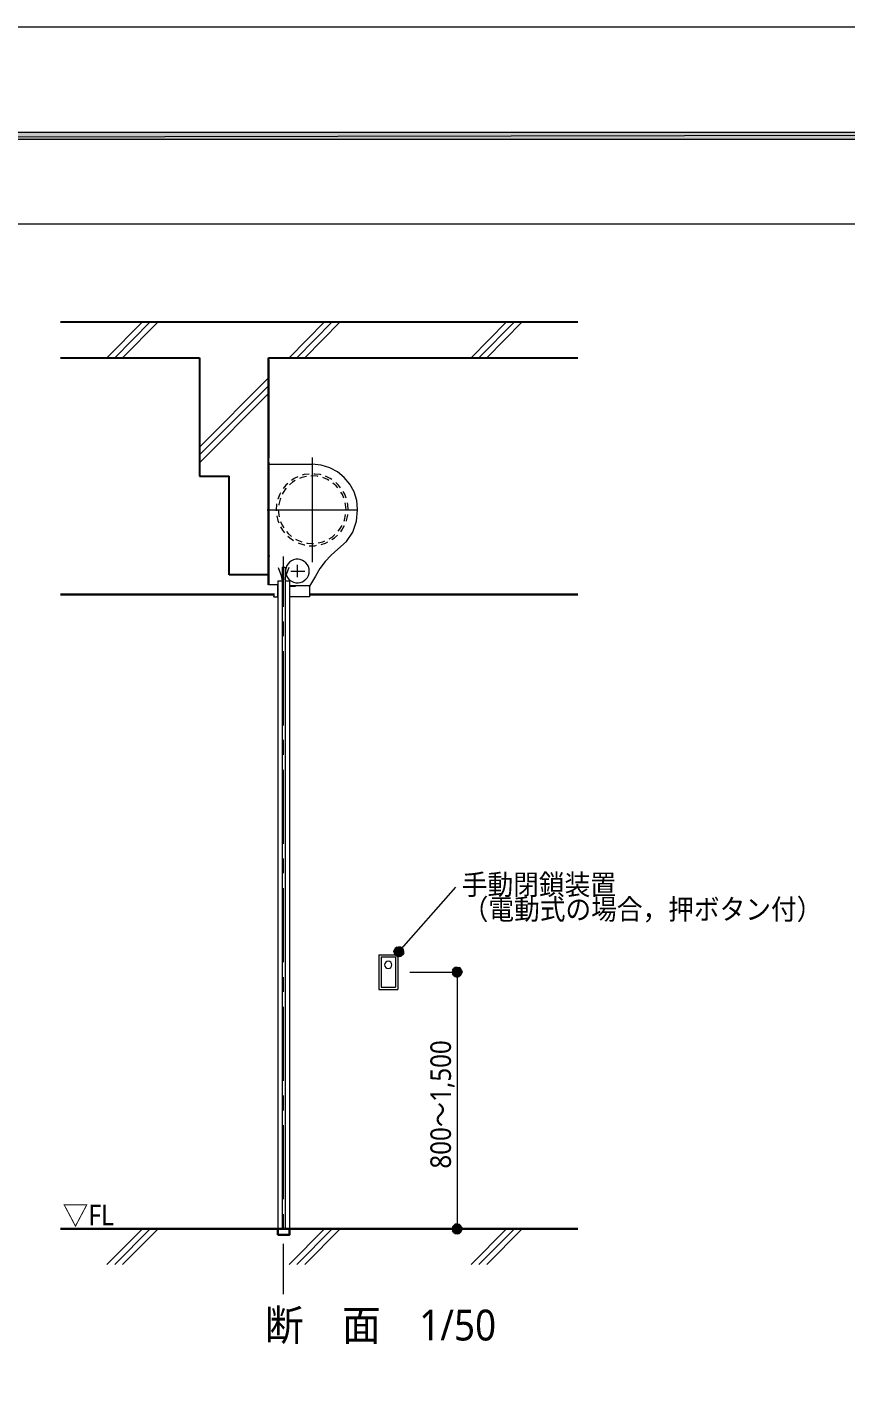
# Model space of a CAD drawing. Header units: millimetres. Extents: x 0 to 420, y 0 to 297.
# Drawn here: x 134.9 to 217.8, y 160.6 to 297 of the extents above; entities that cross this region are included whole.
import ezdxf
from ezdxf.enums import TextEntityAlignment as Align

# ---------------------------------------------------------------- set-up
doc = ezdxf.new("R2010")
doc.units = ezdxf.units.MM
doc.styles.add('kst32b', font='NotoSansJP-Variable.ttf')

msp = doc.modelspace()

# ---------------------------------------------------------------- hatches: boundary and pattern name
h = msp.add_hatch(color=7)
h.paths.add_polyline_path([(394.17, 285.62), (394.17, 286.32), (26.18, 285.62), (394.17, 285.62)])
h.paths.add_polyline_path([(394.17, 286.32), (26.18, 285.62), (26.18, 286.32), (394.17, 286.32)])
h = msp.add_hatch(color=7)
h.paths.add_polyline_path([(172.19, 203.69), (172.08, 203.52), (172.55, 203.35), (172.19, 203.69)])
h.paths.add_polyline_path([(172.08, 203.52), (172.55, 203.35), (172.06, 203.33), (172.08, 203.52)])
h.paths.add_polyline_path([(172.55, 203.35), (172.06, 203.33), (172.11, 203.14), (172.55, 203.35)])
for points in [[(172.11, 203.14), (172.23, 202.99), (172.55, 203.35), (172.11, 203.14)], [(178.24, 200.83), (178.46, 200.79), (178.46, 201.29), (178.24, 200.83)], [(178.24, 174.84), (178.46, 174.79), (178.46, 175.3), (178.24, 174.84)]]:
    msp.add_hatch(color=7).paths.add_polyline_path(points)
h = msp.add_hatch(color=7)
h.paths.add_polyline_path([(172.72, 203.83), (172.53, 203.86), (172.55, 203.35), (172.72, 203.83)])
h.paths.add_polyline_path([(172.53, 203.86), (172.55, 203.35), (172.34, 203.81), (172.53, 203.86)])
h.paths.add_polyline_path([(172.55, 203.35), (172.34, 203.81), (172.19, 203.69), (172.55, 203.35)])
h = msp.add_hatch(color=7)
h.paths.add_polyline_path([(172.23, 202.99), (172.4, 202.88), (172.55, 203.35), (172.23, 202.99)])
h.paths.add_polyline_path([(172.4, 202.88), (172.55, 203.35), (172.59, 202.86), (172.4, 202.88)])
h.paths.add_polyline_path([(172.55, 203.35), (172.59, 202.86), (172.78, 202.9), (172.55, 203.35)])
h = msp.add_hatch(color=7)
h.paths.add_polyline_path([(173.06, 203.39), (173, 203.58), (172.55, 203.35), (173.06, 203.39)])
h.paths.add_polyline_path([(173, 203.58), (172.55, 203.35), (172.89, 203.73), (173, 203.58)])
h.paths.add_polyline_path([(172.55, 203.35), (172.89, 203.73), (172.72, 203.83), (172.55, 203.35)])
h = msp.add_hatch(color=7)
h.paths.add_polyline_path([(172.78, 202.9), (172.93, 203.03), (172.55, 203.35), (172.78, 202.9)])
h.paths.add_polyline_path([(172.93, 203.03), (172.55, 203.35), (173.04, 203.2), (172.93, 203.03)])
h.paths.add_polyline_path([(172.55, 203.35), (173.04, 203.2), (173.06, 203.39), (172.55, 203.35)])
h = msp.add_hatch(color=7)
h.paths.add_polyline_path([(178.24, 201.76), (178.1, 201.65), (178.46, 201.29), (178.24, 201.76)])
h.paths.add_polyline_path([(178.1, 201.65), (178.46, 201.29), (177.99, 201.49), (178.1, 201.65)])
h.paths.add_polyline_path([(178.46, 201.29), (177.99, 201.49), (177.95, 201.29), (178.46, 201.29)])
h = msp.add_hatch(color=7)
h.paths.add_polyline_path([(177.95, 201.29), (177.99, 201.1), (178.46, 201.29), (177.95, 201.29)])
h.paths.add_polyline_path([(177.99, 201.1), (178.46, 201.29), (178.1, 200.94), (177.99, 201.1)])
h.paths.add_polyline_path([(178.46, 201.29), (178.1, 200.94), (178.24, 200.83), (178.46, 201.29)])
h = msp.add_hatch(color=7)
h.paths.add_polyline_path([(178.79, 201.65), (178.65, 201.76), (178.46, 201.29), (178.79, 201.65)])
h.paths.add_polyline_path([(178.65, 201.76), (178.46, 201.29), (178.46, 201.8), (178.65, 201.76)])
h.paths.add_polyline_path([(178.46, 201.29), (178.46, 201.8), (178.24, 201.76), (178.46, 201.29)])
h = msp.add_hatch(color=7)
h.paths.add_polyline_path([(178.9, 201.1), (178.94, 201.29), (178.46, 201.29), (178.9, 201.1)])
h.paths.add_polyline_path([(178.94, 201.29), (178.46, 201.29), (178.9, 201.49), (178.94, 201.29)])
h.paths.add_polyline_path([(178.46, 201.29), (178.9, 201.49), (178.79, 201.65), (178.46, 201.29)])
h = msp.add_hatch(color=7)
h.paths.add_polyline_path([(178.46, 200.79), (178.65, 200.83), (178.46, 201.29), (178.46, 200.79)])
h.paths.add_polyline_path([(178.65, 200.83), (178.46, 201.29), (178.79, 200.94), (178.65, 200.83)])
h.paths.add_polyline_path([(178.46, 201.29), (178.79, 200.94), (178.9, 201.1), (178.46, 201.29)])
h = msp.add_hatch(color=7)
h.paths.add_polyline_path([(178.24, 175.77), (178.1, 175.64), (178.46, 175.3), (178.24, 175.77)])
h.paths.add_polyline_path([(178.1, 175.64), (178.46, 175.3), (177.99, 175.49), (178.1, 175.64)])
h.paths.add_polyline_path([(178.46, 175.3), (177.99, 175.49), (177.95, 175.3), (178.46, 175.3)])
h = msp.add_hatch(color=7)
h.paths.add_polyline_path([(177.95, 175.3), (177.99, 175.11), (178.46, 175.3), (177.95, 175.3)])
h.paths.add_polyline_path([(177.99, 175.11), (178.46, 175.3), (178.1, 174.94), (177.99, 175.11)])
h.paths.add_polyline_path([(178.46, 175.3), (178.1, 174.94), (178.24, 174.84), (178.46, 175.3)])
h = msp.add_hatch(color=7)
h.paths.add_polyline_path([(178.79, 175.64), (178.65, 175.77), (178.46, 175.3), (178.79, 175.64)])
h.paths.add_polyline_path([(178.65, 175.77), (178.46, 175.3), (178.46, 175.79), (178.65, 175.77)])
h.paths.add_polyline_path([(178.46, 175.3), (178.46, 175.79), (178.24, 175.77), (178.46, 175.3)])
h = msp.add_hatch(color=7)
h.paths.add_polyline_path([(178.9, 175.11), (178.94, 175.3), (178.46, 175.3), (178.9, 175.11)])
h.paths.add_polyline_path([(178.94, 175.3), (178.46, 175.3), (178.9, 175.49), (178.94, 175.3)])
h.paths.add_polyline_path([(178.46, 175.3), (178.9, 175.49), (178.79, 175.64), (178.46, 175.3)])
h = msp.add_hatch(color=7)
h.paths.add_polyline_path([(178.46, 174.79), (178.65, 174.84), (178.46, 175.3), (178.46, 174.79)])
h.paths.add_polyline_path([(178.65, 174.84), (178.46, 175.3), (178.79, 174.94), (178.65, 174.84)])
h.paths.add_polyline_path([(178.46, 175.3), (178.79, 174.94), (178.9, 175.11), (178.46, 175.3)])

# ---------------------------------------------------------------- linework, layer by layer
at = {"lineweight": 13}
for points in [[(0.19, 0), (0.19, 296.97), (420.16, 296.97), (420.16, 0)], [(163.49, 241.89), (163.47, 242.13), (163.41, 242.34), (163.3, 242.53), (163.15, 242.72), (162.98, 242.87), (162.79, 242.97), (162.56, 243.06), (162.35, 243.08), (162.12, 243.08), (161.9, 243.01), (161.69, 242.93), (161.5, 242.8), (161.35, 242.63), (161.23, 242.44), (161.14, 242.23), (161.1, 242), (161.1, 241.77), (161.14, 241.55), (161.23, 241.34), (161.35, 241.15), (161.5, 240.98), (161.69, 240.86), (161.9, 240.75), (162.12, 240.71), (162.35, 240.69), (162.56, 240.73), (162.79, 240.79), (162.98, 240.92), (163.15, 241.07), (163.3, 241.24), (163.41, 241.45), (163.47, 241.66)], [(171.85, 202.03), (171.82, 202.17), (171.74, 202.29), (171.63, 202.37), (171.48, 202.4), (171.34, 202.37), (171.22, 202.29), (171.14, 202.17), (171.11, 202.03), (171.14, 201.88), (171.22, 201.76), (171.34, 201.68), (171.48, 201.65), (171.63, 201.68), (171.74, 201.76), (171.82, 201.88)]]:
    msp.add_lwpolyline(points, close=True, dxfattribs=at)
at = {"lineweight": 0}
for points in [[(394.17, 285.62), (394.17, 286.32), (26.18, 285.62)], [(394.17, 286.32), (26.18, 285.62), (26.18, 286.32)], [(172.08, 203.52), (172.55, 203.35), (172.06, 203.33)], [(172.55, 203.35), (172.06, 203.33), (172.11, 203.14)], [(172.19, 203.69), (172.08, 203.52), (172.55, 203.35)], [(172.11, 203.14), (172.23, 202.99), (172.55, 203.35)], [(172.55, 203.35), (172.34, 203.81), (172.19, 203.69)], [(172.23, 202.99), (172.4, 202.88), (172.55, 203.35)], [(172.53, 203.86), (172.55, 203.35), (172.34, 203.81)], [(172.4, 202.88), (172.55, 203.35), (172.59, 202.86)], [(172.72, 203.83), (172.53, 203.86), (172.55, 203.35)], [(172.55, 203.35), (172.89, 203.73), (172.72, 203.83)], [(173, 203.58), (172.55, 203.35), (172.89, 203.73)], [(173.06, 203.39), (173, 203.58), (172.55, 203.35)], [(172.55, 203.35), (173.04, 203.2), (173.06, 203.39)], [(172.55, 203.35), (172.59, 202.86), (172.78, 202.9)], [(172.78, 202.9), (172.93, 203.03), (172.55, 203.35)], [(172.93, 203.03), (172.55, 203.35), (173.04, 203.2)], [(178.46, 201.29), (177.99, 201.49), (177.95, 201.29)], [(177.95, 201.29), (177.99, 201.1), (178.46, 201.29)], [(178.1, 201.65), (178.46, 201.29), (177.99, 201.49)], [(177.99, 201.1), (178.46, 201.29), (178.1, 200.94)], [(178.24, 201.76), (178.1, 201.65), (178.46, 201.29)], [(178.46, 201.29), (178.1, 200.94), (178.24, 200.83)], [(178.46, 201.29), (178.46, 201.8), (178.24, 201.76)], [(178.24, 200.83), (178.46, 200.79), (178.46, 201.29)], [(178.65, 201.76), (178.46, 201.29), (178.46, 201.8)], [(178.79, 201.65), (178.65, 201.76), (178.46, 201.29)], [(178.46, 201.29), (178.9, 201.49), (178.79, 201.65)], [(178.94, 201.29), (178.46, 201.29), (178.9, 201.49)], [(178.46, 200.79), (178.65, 200.83), (178.46, 201.29)], [(178.65, 200.83), (178.46, 201.29), (178.79, 200.94)], [(178.46, 201.29), (178.79, 200.94), (178.9, 201.1)], [(178.9, 201.1), (178.94, 201.29), (178.46, 201.29)], [(178.46, 175.3), (177.99, 175.49), (177.95, 175.3)], [(177.95, 175.3), (177.99, 175.11), (178.46, 175.3)], [(178.1, 175.64), (178.46, 175.3), (177.99, 175.49)], [(177.99, 175.11), (178.46, 175.3), (178.1, 174.94)], [(178.24, 175.77), (178.1, 175.64), (178.46, 175.3)], [(178.46, 175.3), (178.1, 174.94), (178.24, 174.84)], [(178.46, 175.3), (178.46, 175.79), (178.24, 175.77)], [(178.24, 174.84), (178.46, 174.79), (178.46, 175.3)], [(178.65, 175.77), (178.46, 175.3), (178.46, 175.79)], [(178.79, 175.64), (178.65, 175.77), (178.46, 175.3)], [(178.46, 175.3), (178.9, 175.49), (178.79, 175.64)], [(178.94, 175.3), (178.46, 175.3), (178.9, 175.49)], [(178.46, 174.79), (178.65, 174.84), (178.46, 175.3)], [(178.65, 174.84), (178.46, 175.3), (178.79, 174.94)], [(178.46, 175.3), (178.79, 174.94), (178.9, 175.11)], [(178.9, 175.11), (178.94, 175.3), (178.46, 175.3)]]:
    msp.add_lwpolyline(points, close=True, dxfattribs=at)
at = {"lineweight": 13}
for points in [[(394.17, 276.99), (26.18, 276.99)], [(143.02, 263.48), (146.62, 267.1)], [(143.81, 263.48), (147.4, 267.1)], [(144.61, 263.48), (148.21, 267.1)], [(161.44, 263.48), (165.04, 267.1)], [(162.22, 263.48), (165.82, 267.1)], [(163.03, 263.48), (166.62, 267.1)], [(179.85, 263.48), (183.45, 267.1)], [(180.64, 263.48), (184.26, 267.1)], [(181.44, 263.48), (185.04, 267.1)], [(152.38, 254.44), (159.38, 261.45)], [(152.38, 253.64), (159.38, 260.65)], [(152.38, 252.86), (159.38, 259.86)], [(159.38, 241.49), (159.38, 257.89)], [(159.38, 252.77), (159.38, 243.42)], [(163.79, 252.69), (159.38, 252.69)], [(168.38, 248.11), (168.29, 249.03), (168.02, 249.9), (167.59, 250.68), (167.03, 251.36), (166.35, 251.92), (165.57, 252.35), (164.7, 252.62), (163.78, 252.71)], [(163.79, 253.39), (163.79, 242.8)], [(162.07, 251.04), (161.78, 250.87), (161.5, 250.61)], [(162.33, 251.42), (161.97, 251.25), (161.69, 251.06)], [(163.2, 251.46), (162.73, 251.35), (162.5, 251.25)], [(163.47, 251.71), (162.98, 251.65), (162.77, 251.59)], [(164.38, 251.46), (164.32, 251.48), (163.79, 251.52), (163.66, 251.5)], [(164.68, 251.63), (164.59, 251.65), (164.06, 251.71), (163.96, 251.71)], [(165.48, 251.06), (165.33, 251.14), (164.85, 251.35)], [(165.78, 251.14), (165.61, 251.25), (165.14, 251.48)], [(160.59, 249.81), (160.51, 249.68), (160.32, 249.17), (160.3, 249.15)], [(161.16, 250.27), (161.01, 250.11), (160.76, 249.68)], [(161.31, 250.76), (161.12, 250.57), (160.85, 250.23)], [(166.39, 250.3), (166.2, 250.51), (165.88, 250.78)], [(166.65, 250.32), (166.45, 250.57), (166.16, 250.85)], [(166.98, 249.26), (166.84, 249.64), (166.67, 249.89)], [(167.22, 249.28), (167.07, 249.68), (166.92, 249.94)], [(160.19, 248.69), (160.19, 248.64), (160.15, 248.09), (160.15, 247.97)], [(160.57, 249.26), (160.53, 249.15), (160.4, 248.62), (160.4, 248.56)], [(167.22, 248.09), (167.17, 248.62), (167.13, 248.79)], [(167.43, 248.09), (167.39, 248.64), (167.34, 248.81)], [(159.22, 248.09), (168.36, 248.09)], [(160.21, 247.48), (160.32, 247.02), (160.4, 246.78)], [(160.36, 248.07), (160.4, 247.57), (160.44, 247.37)], [(160.59, 246.91), (160.74, 246.55), (160.91, 246.27)], [(166.37, 244.09), (167.24, 244.87), (167.88, 245.84), (168.27, 246.93), (168.38, 248.1)], [(167.01, 246.95), (167.05, 247.04), (167.17, 247.57), (167.17, 247.63)], [(167.24, 246.93), (167.26, 247.02), (167.39, 247.54), (167.39, 247.63)], [(160.59, 246.36), (160.78, 246.04), (160.99, 245.77)], [(161.18, 245.89), (161.37, 245.68), (161.69, 245.39)], [(165.5, 245.15), (165.8, 245.32), (166.07, 245.58)], [(165.78, 245.07), (166.05, 245.24), (166.35, 245.51)], [(166.41, 245.91), (166.56, 246.08), (166.81, 246.51)], [(166.67, 245.87), (166.79, 246.04), (167.05, 246.49)], [(161.33, 245.41), (161.52, 245.24), (161.9, 244.98)], [(162.09, 245.13), (162.24, 245.05), (162.73, 244.83), (162.75, 244.83)], [(162.35, 244.75), (162.45, 244.71), (162.98, 244.54), (163.03, 244.54)], [(163.22, 244.73), (163.26, 244.71), (163.79, 244.67), (163.91, 244.69)], [(163.49, 244.45), (163.51, 244.45), (164.06, 244.45), (164.23, 244.5)], [(164.4, 244.73), (164.85, 244.83), (165.08, 244.94)], [(164.7, 244.58), (165.12, 244.71), (165.38, 244.83)], [(159.38, 243.42), (159.51, 243.42)], [(160.89, 238.27), (160.89, 243.37)], [(166.38, 244.09), (165.71, 243.5), (165.1, 242.85), (164.57, 242.14), (164.12, 241.37)], [(160.36, 242.25), (160.68, 241.34)], [(160.74, 242.29), (160.74, 175.3)], [(160.74, 242.29), (161.04, 242.29)], [(161.04, 242.29), (161.04, 175.3)], [(161.42, 242.25), (161.1, 241.34)], [(161.61, 241.89), (163.03, 241.89)], [(162.28, 242.53), (162.28, 241.28)], [(160.25, 240.5), (159.38, 240.5)], [(160.27, 240.46), (160.27, 240.48), (160.26, 240.49), (160.25, 240.49), (160.24, 240.5)], [(160.3, 240.9), (160.3, 239.29)], [(160.3, 240.9), (160.74, 240.9)], [(160.3, 239.33), (160.3, 240.45)], [(160.74, 241.01), (160.74, 241.1), (160.72, 241.19), (160.71, 241.27), (160.68, 241.36)], [(161.08, 241.36), (161.05, 241.27), (161.03, 241.19), (161.02, 241.1), (161.01, 241.01)], [(161.04, 240.9), (161.48, 240.9)], [(161.48, 240.9), (161.48, 239.29)], [(161.51, 240.33), (161.5, 240.32), (161.49, 240.32), (161.48, 240.31), (161.48, 240.29)], [(161.48, 240.28), (161.48, 239.33)], [(163.51, 240.39), (161.52, 240.39)], [(161.52, 240.39), (161.52, 240.33)], [(162.09, 240.33), (161.52, 240.33)], [(163.49, 240.39), (162.5, 240.39)], [(164.11, 241.36), (163.51, 240.35)], [(163.51, 240.33), (163.51, 240.39)], [(163.51, 240.33), (163.51, 239.29)], [(159.87, 239.34), (159.87, 239.33), (159.88, 239.32), (159.89, 239.31), (159.9, 239.31)], [(159.89, 239.5), (159.89, 239.33)], [(159.91, 239.29), (160.25, 239.29)], [(160.24, 239.31), (160.25, 239.31), (160.26, 239.32), (160.27, 239.33), (160.27, 239.34)], [(160.3, 239.29), (160.3, 175.3)], [(161.48, 239.34), (161.48, 239.33), (161.49, 239.32), (161.5, 239.31), (161.51, 239.31)], [(161.48, 239.34), (161.48, 239.33), (161.49, 239.32), (161.5, 239.31), (161.51, 239.31)], [(161.48, 239.29), (161.48, 175.3)], [(163.51, 239.29), (161.52, 239.29)], [(160.89, 235.29), (160.89, 236.79)], [(160.89, 226.27), (160.89, 233.79)], [(160.89, 223.29), (160.89, 224.79)], [(160.89, 214.29), (160.89, 221.78)], [(160.89, 211.29), (160.89, 212.79)], [(160.89, 202.29), (160.89, 209.78)], [(172.55, 203.35), (178.33, 209.89)], [(170.52, 203.05), (170.52, 199.54)], [(170.52, 203.05), (172.44, 203.05)], [(170.77, 202.82), (170.77, 199.77)], [(170.77, 202.82), (172.21, 202.82)], [(172.21, 202.82), (172.21, 199.77)], [(172.44, 203.05), (172.44, 199.54)], [(160.89, 199.28), (160.89, 200.79)], [(173.65, 201.29), (178.46, 201.29), (178.46, 175.3)], [(170.52, 199.54), (172.44, 199.54)], [(170.77, 199.77), (172.21, 199.77)], [(160.89, 190.29), (160.89, 197.78)], [(160.89, 187.28), (160.89, 188.79)], [(160.89, 178.29), (160.89, 185.78)], [(160.89, 175.28), (160.89, 176.78)], [(143.02, 171.7), (146.62, 175.3)], [(143.81, 171.7), (147.4, 175.3)], [(144.61, 171.7), (148.21, 175.3)], [(161.44, 171.7), (165.04, 175.3)], [(162.22, 171.7), (165.82, 175.3)], [(163.03, 171.7), (166.62, 175.3)], [(179.85, 171.7), (183.45, 175.3)], [(180.64, 171.7), (184.26, 175.3)], [(181.44, 171.7), (185.04, 175.3)], [(160.89, 168.7), (160.89, 173.78)]]:
    msp.add_lwpolyline(points, dxfattribs=at)
at = {"lineweight": 25}
for points in [[(138.32, 267.1), (190.65, 267.1)], [(138.32, 263.48), (152.38, 263.48)], [(152.38, 263.48), (152.38, 251.5)], [(159.38, 241.49), (159.38, 263.48)], [(159.38, 263.48), (190.65, 263.48)], [(159.38, 263.29), (159.38, 253.3)], [(159.38, 252.9), (159.38, 241.49)], [(152.38, 251.5), (155.38, 251.5)], [(155.38, 241.49), (155.38, 251.5)], [(159.38, 241.49), (155.38, 241.49)]]:
    msp.add_lwpolyline(points, dxfattribs=at)
at = {"lineweight": 30}
for points in [[(159.38, 241.49), (159.38, 240.5)], [(138.32, 239.5), (159.98, 239.5)], [(163.51, 239.5), (190.65, 239.5)], [(138.32, 175.3), (190.65, 175.3)], [(160.3, 175.3), (160.3, 174.69)], [(161.48, 175.3), (161.48, 174.69), (160.3, 174.69)]]:
    msp.add_lwpolyline(points, dxfattribs=at)

# ---------------------------------------------------------------- texts
at = {"style": 'kst32b'}
for s, height, p, p2 in [('手動閉鎖装置', 2.079, (178.92, 209.11), (194.52, 209.11)), ('（電動式の場合，押ボタン付）', 2.0791, (179.01, 206.61), (215.39, 206.61)), ('800～1,500', 2.079, (177.82, 181.4), (177.82, 194.39)), ('▽FL', 2.079, (138.54, 175.66), (143.73, 175.66)), ('断\u3000面\u30001/50', 3.119, (159, 164), (182.39, 164))]:
    msp.add_text(s, height=height, dxfattribs=at).set_placement(p, p2, align=Align.FIT)

doc.saveas('drawing.dxf')
